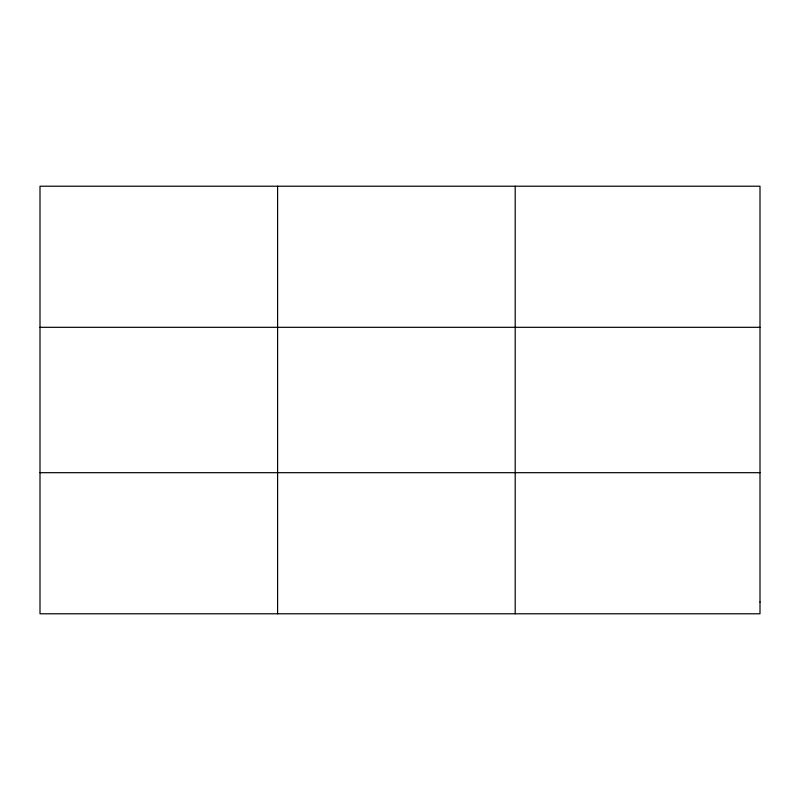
<?xml version="1.0" encoding="UTF-8"?>
<svg xmlns="http://www.w3.org/2000/svg" width="800" height="800" viewBox="0 0 800 800"><rect width="100%" height="100%" fill="white"/><g stroke="black" fill="none" stroke-linecap="round" stroke-linejoin="round"><path stroke-width="1.2" d="M277.6 186.22L277.6 613.78M515.2 186.22L515.2 613.78M40 327.31L760 327.31M40 472.69L760 472.69M760 602.03L760 613.78L40 613.78L40 186.22L760 186.22L760 602.03"/></g></svg>
